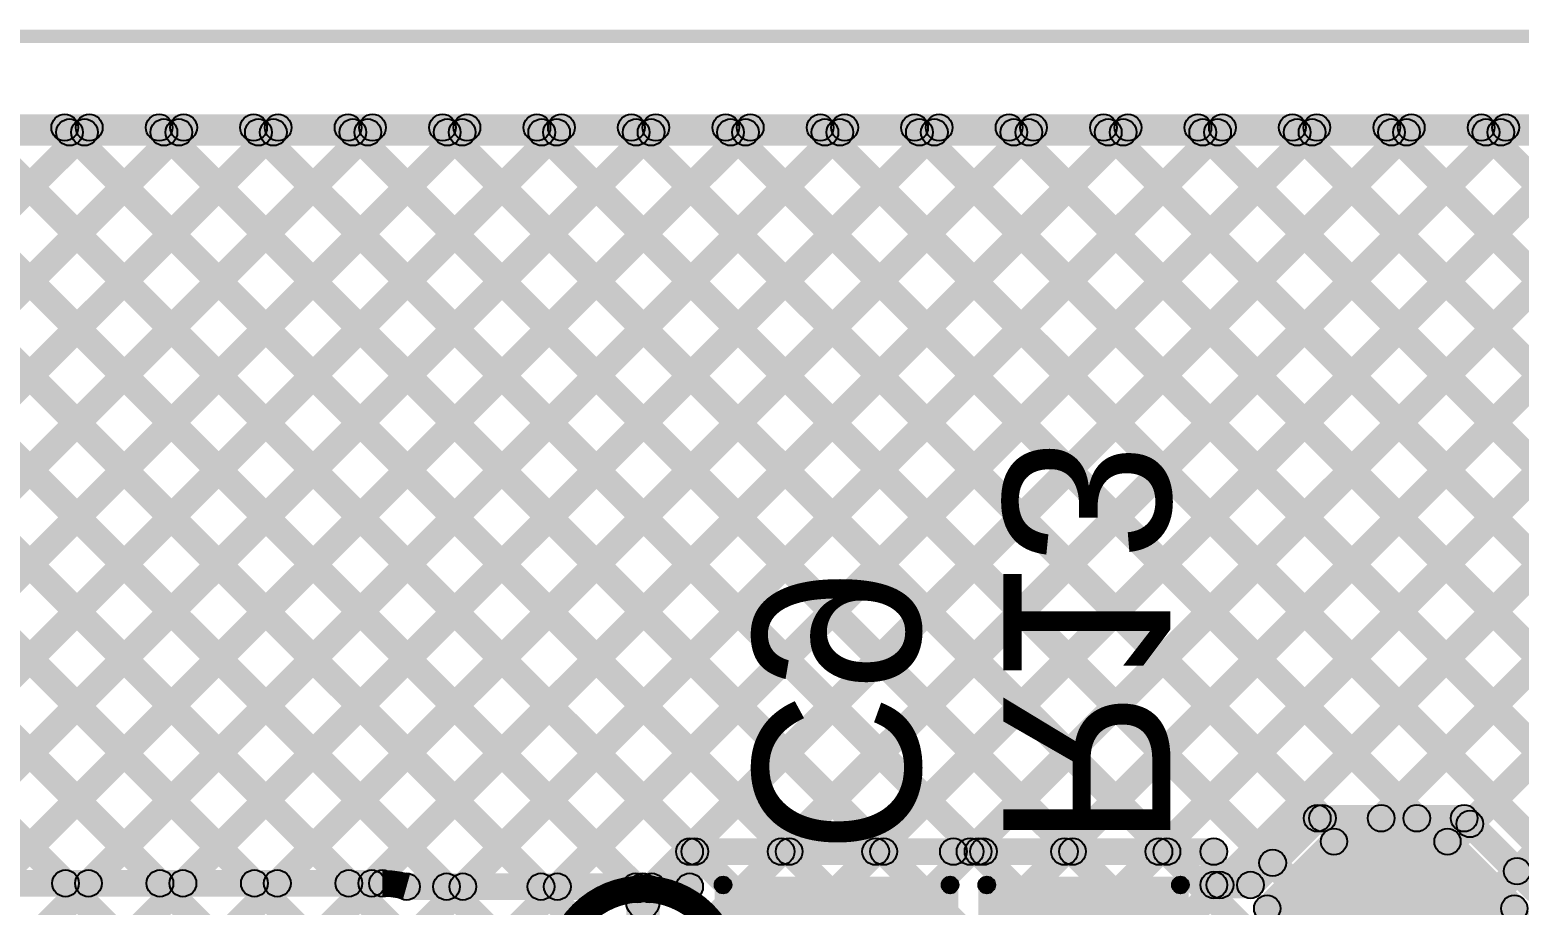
# Model space of a CAD drawing. Header units: millimetres. Extents: x 0 to 5.55, y 0 to 1.02.
# Drawn here: x 3.0364 to 3.4825, y 0.7619 to 1.0243 of the extents above; entities that cross this region are included whole.
import ezdxf

# ---------------------------------------------------------------- set-up
doc = ezdxf.new("R2010")
doc.units = ezdxf.units.MM
doc.header["$MEASUREMENT"] = 0
for name, color, linetype in [('BottomLayer', 5, 'Continuous'), ('BottomOverlay', 54, 'Continuous'), ('BottomPaste', 16, 'Continuous'), ('BottomSolder', 6, 'Continuous'), ('Mechanical2', 216, 'Continuous'), ('TopLayer', 1, 'Continuous'), ('TopOverlay', 2, 'Continuous')]:
    doc.layers.add(name, color=color, linetype=linetype)

# ---------------------------------------------------------------- blocks, each defined once
blk = doc.blocks.new('C__0805_B_1')
at = {"layer": 'BottomLayer'}
for points in [[(-0.06, 0.03), (-0.02, 0.03), (-0.02, -0.03), (-0.06, -0.03)], [(0.02, 0.03), (0.06, 0.03), (0.06, -0.03), (0.02, -0.03)]]:
    blk.add_hatch(color=5, dxfattribs=at).paths.add_polyline_path(points)
at = {"layer": 'BottomOverlay'}
h = blk.add_hatch(color=54, dxfattribs=at)
edge = h.paths.add_edge_path()
edge.add_arc((-0.064, 0.034), 0.0025, 0, 360)
h = blk.add_hatch(color=54, dxfattribs=at)
edge = h.paths.add_edge_path()
edge.add_arc((-0.064, 0.034), 0.0025, 0, 360)
for points in [[(-0.024, 0.0365), (-0.024, 0.0315), (-0.064, 0.0315), (-0.064, 0.0365)], [(0.064, 0.0365), (0.064, 0.0315), (0.024, 0.0315), (0.024, 0.0365)], [(-0.0615, -0.034), (-0.0665, -0.034), (-0.0665, 0.034), (-0.0615, 0.034)], [(0.0665, -0.034), (0.0615, -0.034), (0.0615, 0.034), (0.0665, 0.034)], [(-0.024, -0.0315), (-0.024, -0.0365), (-0.064, -0.0365), (-0.064, -0.0315)], [(0.064, -0.0315), (0.064, -0.0365), (0.024, -0.0365), (0.024, -0.0315)]]:
    blk.add_hatch(color=54, dxfattribs=at).paths.add_polyline_path(points)
h = blk.add_hatch(color=54, dxfattribs=at)
edge = h.paths.add_edge_path()
edge.add_arc((-0.024, 0.034), 0.0025, 0, 360)
h = blk.add_hatch(color=54, dxfattribs=at)
edge = h.paths.add_edge_path()
edge.add_arc((0.024, 0.034), 0.0025, 0, 360)
h = blk.add_hatch(color=54, dxfattribs=at)
edge = h.paths.add_edge_path()
edge.add_arc((0.064, 0.034), 0.0025, 0, 360)
h = blk.add_hatch(color=54, dxfattribs=at)
edge = h.paths.add_edge_path()
edge.add_arc((0.064, 0.034), 0.0025, 0, 360)
h = blk.add_hatch(color=54, dxfattribs=at)
edge = h.paths.add_edge_path()
edge.add_arc((-0.064, -0.034), 0.0025, 0, 360)
h = blk.add_hatch(color=54, dxfattribs=at)
edge = h.paths.add_edge_path()
edge.add_arc((-0.064, -0.034), 0.0025, 0, 360)
h = blk.add_hatch(color=54, dxfattribs=at)
edge = h.paths.add_edge_path()
edge.add_arc((-0.024, -0.034), 0.0025, 0, 360)
h = blk.add_hatch(color=54, dxfattribs=at)
edge = h.paths.add_edge_path()
edge.add_arc((0.024, -0.034), 0.0025, 0, 360)
h = blk.add_hatch(color=54, dxfattribs=at)
edge = h.paths.add_edge_path()
edge.add_arc((0.064, -0.034), 0.0025, 0, 360)
h = blk.add_hatch(color=54, dxfattribs=at)
edge = h.paths.add_edge_path()
edge.add_arc((0.064, -0.034), 0.0025, 0, 360)
at = {"layer": 'BottomPaste'}
for points in [[(-0.06, 0.03), (-0.02, 0.03), (-0.02, -0.03), (-0.06, -0.03)], [(0.02, 0.03), (0.06, 0.03), (0.06, -0.03), (0.02, -0.03)]]:
    blk.add_hatch(color=16, dxfattribs=at).paths.add_polyline_path(points)
at = {"layer": 'BottomSolder'}
for points in [[(-0.06276, 0.03276), (-0.01724, 0.03276), (-0.01724, -0.03276), (-0.06276, -0.03276)], [(0.01724, 0.03276), (0.06276, 0.03276), (0.06276, -0.03276), (0.01724, -0.03276)]]:
    blk.add_hatch(color=6, dxfattribs=at).paths.add_polyline_path(points)
at = {"layer": 'BottomOverlay'}
for centre in [(-0.064, 0.034), (-0.064, 0.034), (-0.024, 0.034), (0.024, 0.034), (0.064, 0.034), (0.064, 0.034), (-0.064, -0.034), (-0.064, -0.034), (-0.024, -0.034), (0.024, -0.034), (0.064, -0.034), (0.064, -0.034)]:
    blk.add_circle(centre, 0.0025, dxfattribs=at)
blk = doc.blocks.new('RES_0805_B_10')
at = {"layer": 'BottomLayer'}
for points in [[(-0.06, 0.025), (-0.02, 0.025), (-0.02, -0.025), (-0.06, -0.025)], [(0.02, 0.025), (0.06, 0.025), (0.06, -0.025), (0.02, -0.025)]]:
    blk.add_hatch(color=5, dxfattribs=at).paths.add_polyline_path(points)
at = {"layer": 'BottomOverlay'}
h = blk.add_hatch(color=54, dxfattribs=at)
edge = h.paths.add_edge_path()
edge.add_arc((-0.064, 0.029), 0.0025, 0, 360)
h = blk.add_hatch(color=54, dxfattribs=at)
edge = h.paths.add_edge_path()
edge.add_arc((-0.064, 0.029), 0.0025, 0, 360)
for points in [[(0.064, 0.0315), (0.064, 0.0265), (-0.064, 0.0265), (-0.064, 0.0315)], [(-0.0615, -0.029), (-0.0665, -0.029), (-0.0665, 0.029), (-0.0615, 0.029)], [(0.0665, -0.029), (0.0615, -0.029), (0.0615, 0.029), (0.0665, 0.029)], [(0.064, -0.0265), (0.064, -0.0315), (-0.064, -0.0315), (-0.064, -0.0265)]]:
    blk.add_hatch(color=54, dxfattribs=at).paths.add_polyline_path(points)
h = blk.add_hatch(color=54, dxfattribs=at)
edge = h.paths.add_edge_path()
edge.add_arc((0.064, 0.029), 0.0025, 0, 360)
h = blk.add_hatch(color=54, dxfattribs=at)
edge = h.paths.add_edge_path()
edge.add_arc((0.064, 0.029), 0.0025, 0, 360)
h = blk.add_hatch(color=54, dxfattribs=at)
edge = h.paths.add_edge_path()
edge.add_arc((-0.064, -0.029), 0.0025, 0, 360)
h = blk.add_hatch(color=54, dxfattribs=at)
edge = h.paths.add_edge_path()
edge.add_arc((-0.064, -0.029), 0.0025, 0, 360)
h = blk.add_hatch(color=54, dxfattribs=at)
edge = h.paths.add_edge_path()
edge.add_arc((0.064, -0.029), 0.0025, 0, 360)
h = blk.add_hatch(color=54, dxfattribs=at)
edge = h.paths.add_edge_path()
edge.add_arc((0.064, -0.029), 0.0025, 0, 360)
at = {"layer": 'BottomPaste'}
for points in [[(-0.06, 0.025), (-0.02, 0.025), (-0.02, -0.025), (-0.06, -0.025)], [(0.02, 0.025), (0.06, 0.025), (0.06, -0.025), (0.02, -0.025)]]:
    blk.add_hatch(color=16, dxfattribs=at).paths.add_polyline_path(points)
at = {"layer": 'BottomSolder'}
for points in [[(-0.064, 0.029), (-0.016, 0.029), (-0.016, -0.029), (-0.064, -0.029)], [(0.016, 0.029), (0.064, 0.029), (0.064, -0.029), (0.016, -0.029)]]:
    blk.add_hatch(color=6, dxfattribs=at).paths.add_polyline_path(points)
at = {"layer": 'BottomOverlay'}
for centre in [(-0.064, 0.029), (-0.064, 0.029), (0.064, 0.029), (0.064, 0.029), (-0.064, -0.029), (-0.064, -0.029), (0.064, -0.029), (0.064, -0.029)]:
    blk.add_circle(centre, 0.0025, dxfattribs=at)
blk = doc.blocks.new('TEST_POINT_B_24')
at = {"layer": 'BottomLayer'}
blk.add_hatch(color=5, dxfattribs=at).paths.add_polyline_path([(0.015, 0.03), (-0.015, 0.03), (-0.03, 0.015), (-0.03, -0.015), (-0.015, -0.03), (0.015, -0.03), (0.03, -0.015), (0.03, 0.015)])
at = {"layer": 'BottomOverlay'}
h = blk.add_hatch(color=54, dxfattribs=at)
edge = h.paths.add_edge_path()
edge.add_arc((-0.017, 0.037), 0.00394, 0, 360)
h = blk.add_hatch(color=54, dxfattribs=at)
edge = h.paths.add_edge_path()
edge.add_arc((-0.017, 0.037), 0.00394, 0, 360)
h = blk.add_hatch(color=54, dxfattribs=at)
edge = h.paths.add_edge_path()
edge.add_arc((-0.017, 0.037), 0.00394, 0, 360)
for points in [[(0.017, 0.04094), (0.017, 0.03306), (-0.017, 0.03306), (-0.017, 0.04094)], [(0.017, 0.04094), (0.017, 0.03306), (-0.017, 0.03306), (-0.017, 0.04094)], [(-0.01978, 0.03978), (-0.01422, 0.03422), (-0.03422, 0.01422), (-0.03978, 0.01978)], [(0.03978, 0.01978), (0.03422, 0.01422), (0.01422, 0.03422), (0.01978, 0.03978)], [(-0.04094, 0.017), (-0.03306, 0.017), (-0.03306, -0.017), (-0.04094, -0.017)], [(0.03306, 0.017), (0.04094, 0.017), (0.04094, -0.017), (0.03306, -0.017)], [(-0.01422, -0.03422), (-0.01978, -0.03978), (-0.03978, -0.01978), (-0.03422, -0.01422)], [(0.03422, -0.01422), (0.03978, -0.01978), (0.01978, -0.03978), (0.01422, -0.03422)], [(0.017, -0.03306), (0.017, -0.04094), (-0.017, -0.04094), (-0.017, -0.03306)], [(0.017, -0.03306), (0.017, -0.04094), (-0.017, -0.04094), (-0.017, -0.03306)]]:
    blk.add_hatch(color=54, dxfattribs=at).paths.add_polyline_path(points)
h = blk.add_hatch(color=54, dxfattribs=at)
edge = h.paths.add_edge_path()
edge.add_arc((0.017, 0.037), 0.00394, 0, 360)
h = blk.add_hatch(color=54, dxfattribs=at)
edge = h.paths.add_edge_path()
edge.add_arc((0.017, 0.037), 0.00394, 0, 360)
h = blk.add_hatch(color=54, dxfattribs=at)
edge = h.paths.add_edge_path()
edge.add_arc((0.017, 0.037), 0.00394, 0, 360)
h = blk.add_hatch(color=54, dxfattribs=at)
edge = h.paths.add_edge_path()
edge.add_arc((-0.037, 0.017), 0.00394, 0, 360)
h = blk.add_hatch(color=54, dxfattribs=at)
edge = h.paths.add_edge_path()
edge.add_arc((-0.037, 0.017), 0.00394, 0, 360)
h = blk.add_hatch(color=54, dxfattribs=at)
edge = h.paths.add_edge_path()
edge.add_arc((0.037, 0.017), 0.00394, 0, 360)
h = blk.add_hatch(color=54, dxfattribs=at)
edge = h.paths.add_edge_path()
edge.add_arc((0.037, 0.017), 0.00394, 0, 360)
h = blk.add_hatch(color=54, dxfattribs=at)
edge = h.paths.add_edge_path()
edge.add_arc((-0.037, -0.017), 0.00394, 0, 360)
h = blk.add_hatch(color=54, dxfattribs=at)
edge = h.paths.add_edge_path()
edge.add_arc((-0.037, -0.017), 0.00394, 0, 360)
h = blk.add_hatch(color=54, dxfattribs=at)
edge = h.paths.add_edge_path()
edge.add_arc((0.037, -0.017), 0.00394, 0, 360)
h = blk.add_hatch(color=54, dxfattribs=at)
edge = h.paths.add_edge_path()
edge.add_arc((0.037, -0.017), 0.00394, 0, 360)
h = blk.add_hatch(color=54, dxfattribs=at)
edge = h.paths.add_edge_path()
edge.add_arc((-0.017, -0.037), 0.00394, 0, 360)
h = blk.add_hatch(color=54, dxfattribs=at)
edge = h.paths.add_edge_path()
edge.add_arc((-0.017, -0.037), 0.00394, 0, 360)
h = blk.add_hatch(color=54, dxfattribs=at)
edge = h.paths.add_edge_path()
edge.add_arc((-0.017, -0.037), 0.00394, 0, 360)
h = blk.add_hatch(color=54, dxfattribs=at)
edge = h.paths.add_edge_path()
edge.add_arc((0.017, -0.037), 0.00394, 0, 360)
h = blk.add_hatch(color=54, dxfattribs=at)
edge = h.paths.add_edge_path()
edge.add_arc((0.017, -0.037), 0.00394, 0, 360)
h = blk.add_hatch(color=54, dxfattribs=at)
edge = h.paths.add_edge_path()
edge.add_arc((0.017, -0.037), 0.00394, 0, 360)
at = {"layer": 'BottomPaste'}
blk.add_hatch(color=16, dxfattribs=at).paths.add_polyline_path([(0.015, 0.03), (-0.015, 0.03), (-0.03, 0.015), (-0.03, -0.015), (-0.015, -0.03), (0.015, -0.03), (0.03, -0.015), (0.03, 0.015)])
at = {"layer": 'BottomSolder'}
blk.add_hatch(color=6, dxfattribs=at).paths.add_polyline_path([(0.017, 0.034), (-0.017, 0.034), (-0.034, 0.017), (-0.034, -0.017), (-0.017, -0.034), (0.017, -0.034), (0.034, -0.017), (0.034, 0.017)])
at = {"layer": 'BottomOverlay'}
for centre in [(-0.017, 0.037), (-0.017, 0.037), (-0.017, 0.037), (0.017, 0.037), (0.017, 0.037), (0.017, 0.037), (-0.037, 0.017), (-0.037, 0.017), (0.037, 0.017), (0.037, 0.017), (-0.037, -0.017), (-0.037, -0.017), (0.037, -0.017), (0.037, -0.017), (-0.017, -0.037), (-0.017, -0.037), (-0.017, -0.037), (0.017, -0.037), (0.017, -0.037), (0.017, -0.037)]:
    blk.add_circle(centre, 0.00394, dxfattribs=at)

msp = doc.modelspace()

# ---------------------------------------------------------------- hatches: boundary and pattern name
at = {"layer": 'BottomLayer'}
for points in [[(0.054, 0.991), (0.054, 0.999), (5.502, 0.999), (5.502, 0.991)], [(2.81773, 0.99217), (2.82339, 0.99783), (3.04989, 0.77133), (3.04423, 0.76567)], [(2.8305, 0.76567), (2.82484, 0.77133), (3.05134, 0.99783), (3.057, 0.99217)], [(2.84602, 0.99217), (2.85167, 0.99783), (3.07817, 0.77133), (3.07252, 0.76567)], [(2.85878, 0.76567), (2.85313, 0.77133), (3.07963, 0.99783), (3.08528, 0.99217)], [(2.8743, 0.99217), (2.87996, 0.99783), (3.10646, 0.77133), (3.1008, 0.76567)], [(2.88707, 0.76567), (2.88141, 0.77133), (3.10791, 0.99783), (3.11357, 0.99217)], [(2.90258, 0.99217), (2.90824, 0.99783), (3.13474, 0.77133), (3.12908, 0.76567)], [(2.91535, 0.76567), (2.90969, 0.77133), (3.13619, 0.99783), (3.14185, 0.99217)], [(2.93087, 0.99217), (2.93653, 0.99783), (3.16403, 0.77033), (3.15837, 0.76467)], [(2.94364, 0.76567), (2.93798, 0.77133), (3.16448, 0.99783), (3.17014, 0.99217)], [(2.95915, 0.99217), (2.96481, 0.99783), (3.19231, 0.77033), (3.18665, 0.76467)], [(2.97192, 0.76567), (2.96626, 0.77133), (3.19276, 0.99783), (3.19842, 0.99217)], [(2.98744, 0.99217), (2.99309, 0.99783), (3.22059, 0.77033), (3.21494, 0.76467)], [(3.0002, 0.76567), (2.99455, 0.77133), (3.22105, 0.99783), (3.2267, 0.99217)], [(3.01572, 0.99217), (3.02138, 0.99783), (3.23838, 0.78083), (3.23272, 0.77517)], [(3.02849, 0.76567), (3.02283, 0.77133), (3.24933, 0.99783), (3.25499, 0.99217)], [(3.04401, 0.99217), (3.04966, 0.99783), (3.26666, 0.78083), (3.26101, 0.77517)], [(3.05677, 0.76567), (3.05112, 0.77133), (3.27762, 0.99783), (3.28327, 0.99217)], [(3.07229, 0.99217), (3.07795, 0.99783), (3.29495, 0.78083), (3.28929, 0.77517)], [(3.08506, 0.76567), (3.0794, 0.77133), (3.3059, 0.99783), (3.31156, 0.99217)], [(3.10057, 0.99217), (3.10623, 0.99783), (3.32323, 0.78083), (3.31757, 0.77517)], [(3.11334, 0.76567), (3.10768, 0.77133), (3.33418, 0.99783), (3.33984, 0.99217)], [(3.12886, 0.99217), (3.13452, 0.99783), (3.35152, 0.78083), (3.34586, 0.77517)], [(3.14163, 0.76567), (3.13597, 0.77133), (3.36247, 0.99783), (3.36813, 0.99217)], [(3.15714, 0.99217), (3.1628, 0.99783), (3.3798, 0.78083), (3.37414, 0.77517)], [(3.16891, 0.76467), (3.16325, 0.77033), (3.39075, 0.99783), (3.39641, 0.99217)], [(3.18543, 0.99217), (3.19108, 0.99783), (3.41146, 0.77746), (3.4058, 0.7718)], [(3.19719, 0.76467), (3.19154, 0.77033), (3.41904, 0.99783), (3.42469, 0.99217)], [(3.21371, 0.99217), (3.21937, 0.99783), (3.42637, 0.79083), (3.42071, 0.78517)], [(3.22548, 0.76467), (3.21982, 0.77033), (3.44732, 0.99783), (3.45298, 0.99217)], [(3.242, 0.99217), (3.24765, 0.99783), (3.45465, 0.79083), (3.449, 0.78517)], [(3.26426, 0.77517), (3.25861, 0.78083), (3.47561, 0.99783), (3.48126, 0.99217)], [(3.27028, 0.99217), (3.27594, 0.99783), (3.97644, 0.29733), (3.97078, 0.29167)], [(3.29255, 0.77517), (3.28689, 0.78083), (3.50389, 0.99783), (3.50955, 0.99217)], [(3.29856, 0.99217), (3.30422, 0.99783), (4.00472, 0.29733), (3.99906, 0.29167)], [(3.32083, 0.77517), (3.31517, 0.78083), (3.53217, 0.99783), (3.53783, 0.99217)], [(3.32685, 0.99217), (3.33251, 0.99783), (4.03301, 0.29733), (4.02735, 0.29167)], [(3.34912, 0.77517), (3.34346, 0.78083), (3.56046, 0.99783), (3.56612, 0.99217)], [(3.35513, 0.99217), (3.36079, 0.99783), (4.06129, 0.29733), (4.05563, 0.29167)], [(3.3774, 0.77517), (3.37174, 0.78083), (3.58874, 0.99783), (3.5944, 0.99217)], [(3.38342, 0.99217), (3.38907, 0.99783), (4.08957, 0.29733), (4.08392, 0.29167)], [(3.39568, 0.76517), (3.39003, 0.77083), (3.61703, 0.99783), (3.62268, 0.99217)], [(3.4117, 0.99217), (3.41736, 0.99783), (4.11786, 0.29733), (4.1122, 0.29167)], [(3.43999, 0.99217), (3.44564, 0.99783), (4.14614, 0.29733), (4.14049, 0.29167)], [(3.46827, 0.99217), (3.47393, 0.99783), (3.57266, 0.89909), (3.56701, 0.89344)], [(3.44397, 0.78517), (3.43831, 0.79083), (3.56617, 0.91869), (3.57183, 0.91303)], [(3.47054, 0.78346), (3.46488, 0.78912), (3.56873, 0.89297), (3.57439, 0.88731)], [(3.48468, 0.76932), (3.47903, 0.77497), (3.57925, 0.8752), (3.58491, 0.86955)], [(3.40483, 0.76517), (3.39917, 0.77083), (3.41917, 0.79083), (3.42483, 0.78517)], [(3.422, 0.784), (3.422, 0.792), (3.466, 0.792), (3.466, 0.784)], [(3.46317, 0.78517), (3.46883, 0.79083), (3.49083, 0.76883), (3.48517, 0.76317)], [(3.234, 0.774), (3.234, 0.782), (3.313, 0.782), (3.313, 0.774)], [(3.313, 0.774), (3.313, 0.782), (3.322, 0.782), (3.322, 0.774)], [(3.313, 0.774), (3.313, 0.782), (3.322, 0.782), (3.322, 0.774)], [(3.322, 0.774), (3.322, 0.782), (3.391, 0.782), (3.391, 0.774)], [(3.238, 0.7675), (3.23, 0.7675), (3.23, 0.778), (3.238, 0.778)], [(3.395, 0.768), (3.387, 0.768), (3.387, 0.778), (3.395, 0.778)], [(2.23198, 0.7645), (2.23198, 0.7725), (3.142, 0.7725), (3.142, 0.7645)], [(3.391, 0.764), (3.391, 0.772), (3.402, 0.772), (3.402, 0.764)], [(3.14921, 0.7635), (3.14921, 0.7715), (3.22, 0.7715), (3.22, 0.7635)], [(3.22, 0.7635), (3.22, 0.7715), (3.234, 0.7715), (3.234, 0.7635)]]:
    msp.add_hatch(color=5, dxfattribs=at).paths.add_polyline_path(points)
h = msp.add_hatch(color=5, dxfattribs=at)
edge = h.paths.add_edge_path()
edge.add_arc((3.04683, 0.995), 0.004, 0, 360)
h = msp.add_hatch(color=5, dxfattribs=at)
edge = h.paths.add_edge_path()
edge.add_arc((3.05417, 0.995), 0.004, 0, 360)
h = msp.add_hatch(color=5, dxfattribs=at)
edge = h.paths.add_edge_path()
edge.add_arc((3.07512, 0.995), 0.004, 0, 360)
h = msp.add_hatch(color=5, dxfattribs=at)
edge = h.paths.add_edge_path()
edge.add_arc((3.08245, 0.995), 0.004, 0, 360)
h = msp.add_hatch(color=5, dxfattribs=at)
edge = h.paths.add_edge_path()
edge.add_arc((3.1034, 0.995), 0.004, 0, 360)
h = msp.add_hatch(color=5, dxfattribs=at)
edge = h.paths.add_edge_path()
edge.add_arc((3.11074, 0.995), 0.004, 0, 360)
h = msp.add_hatch(color=5, dxfattribs=at)
edge = h.paths.add_edge_path()
edge.add_arc((3.13169, 0.995), 0.004, 0, 360)
h = msp.add_hatch(color=5, dxfattribs=at)
edge = h.paths.add_edge_path()
edge.add_arc((3.13902, 0.995), 0.004, 0, 360)
h = msp.add_hatch(color=5, dxfattribs=at)
edge = h.paths.add_edge_path()
edge.add_arc((3.15997, 0.995), 0.004, 0, 360)
h = msp.add_hatch(color=5, dxfattribs=at)
edge = h.paths.add_edge_path()
edge.add_arc((3.16731, 0.995), 0.004, 0, 360)
h = msp.add_hatch(color=5, dxfattribs=at)
edge = h.paths.add_edge_path()
edge.add_arc((3.18826, 0.995), 0.004, 0, 360)
h = msp.add_hatch(color=5, dxfattribs=at)
edge = h.paths.add_edge_path()
edge.add_arc((3.19559, 0.995), 0.004, 0, 360)
h = msp.add_hatch(color=5, dxfattribs=at)
edge = h.paths.add_edge_path()
edge.add_arc((3.21654, 0.995), 0.004, 0, 360)
h = msp.add_hatch(color=5, dxfattribs=at)
edge = h.paths.add_edge_path()
edge.add_arc((3.22388, 0.995), 0.004, 0, 360)
h = msp.add_hatch(color=5, dxfattribs=at)
edge = h.paths.add_edge_path()
edge.add_arc((3.24482, 0.995), 0.004, 0, 360)
h = msp.add_hatch(color=5, dxfattribs=at)
edge = h.paths.add_edge_path()
edge.add_arc((3.25216, 0.995), 0.004, 0, 360)
h = msp.add_hatch(color=5, dxfattribs=at)
edge = h.paths.add_edge_path()
edge.add_arc((3.27311, 0.995), 0.004, 0, 360)
h = msp.add_hatch(color=5, dxfattribs=at)
edge = h.paths.add_edge_path()
edge.add_arc((3.28044, 0.995), 0.004, 0, 360)
h = msp.add_hatch(color=5, dxfattribs=at)
edge = h.paths.add_edge_path()
edge.add_arc((3.30139, 0.995), 0.004, 0, 360)
h = msp.add_hatch(color=5, dxfattribs=at)
edge = h.paths.add_edge_path()
edge.add_arc((3.30873, 0.995), 0.004, 0, 360)
h = msp.add_hatch(color=5, dxfattribs=at)
edge = h.paths.add_edge_path()
edge.add_arc((3.32968, 0.995), 0.004, 0, 360)
h = msp.add_hatch(color=5, dxfattribs=at)
edge = h.paths.add_edge_path()
edge.add_arc((3.33701, 0.995), 0.004, 0, 360)
h = msp.add_hatch(color=5, dxfattribs=at)
edge = h.paths.add_edge_path()
edge.add_arc((3.35796, 0.995), 0.004, 0, 360)
h = msp.add_hatch(color=5, dxfattribs=at)
edge = h.paths.add_edge_path()
edge.add_arc((3.3653, 0.995), 0.004, 0, 360)
h = msp.add_hatch(color=5, dxfattribs=at)
edge = h.paths.add_edge_path()
edge.add_arc((3.38625, 0.995), 0.004, 0, 360)
h = msp.add_hatch(color=5, dxfattribs=at)
edge = h.paths.add_edge_path()
edge.add_arc((3.39358, 0.995), 0.004, 0, 360)
h = msp.add_hatch(color=5, dxfattribs=at)
edge = h.paths.add_edge_path()
edge.add_arc((3.41453, 0.995), 0.004, 0, 360)
h = msp.add_hatch(color=5, dxfattribs=at)
edge = h.paths.add_edge_path()
edge.add_arc((3.42187, 0.995), 0.004, 0, 360)
h = msp.add_hatch(color=5, dxfattribs=at)
edge = h.paths.add_edge_path()
edge.add_arc((3.44281, 0.995), 0.004, 0, 360)
h = msp.add_hatch(color=5, dxfattribs=at)
edge = h.paths.add_edge_path()
edge.add_arc((3.45015, 0.995), 0.004, 0, 360)
h = msp.add_hatch(color=5, dxfattribs=at)
edge = h.paths.add_edge_path()
edge.add_arc((3.4711, 0.995), 0.004, 0, 360)
h = msp.add_hatch(color=5, dxfattribs=at)
edge = h.paths.add_edge_path()
edge.add_arc((3.47843, 0.995), 0.004, 0, 360)
h = msp.add_hatch(color=5, dxfattribs=at)
edge = h.paths.add_edge_path()
edge.add_arc((3.422, 0.788), 0.004, 0, 360)
h = msp.add_hatch(color=5, dxfattribs=at)
edge = h.paths.add_edge_path()
edge.add_arc((3.422, 0.788), 0.004, 0, 360)
h = msp.add_hatch(color=5, dxfattribs=at)
edge = h.paths.add_edge_path()
edge.add_arc((3.42354, 0.788), 0.004, 0, 360)
h = msp.add_hatch(color=5, dxfattribs=at)
edge = h.paths.add_edge_path()
edge.add_arc((3.44114, 0.788), 0.004, 0, 360)
h = msp.add_hatch(color=5, dxfattribs=at)
edge = h.paths.add_edge_path()
edge.add_arc((3.45182, 0.788), 0.004, 0, 360)
h = msp.add_hatch(color=5, dxfattribs=at)
edge = h.paths.add_edge_path()
edge.add_arc((3.466, 0.788), 0.004, 0, 360)
h = msp.add_hatch(color=5, dxfattribs=at)
edge = h.paths.add_edge_path()
edge.add_arc((3.466, 0.788), 0.004, 0, 360)
h = msp.add_hatch(color=5, dxfattribs=at)
edge = h.paths.add_edge_path()
edge.add_arc((3.46771, 0.78629), 0.004, 0, 360)
h = msp.add_hatch(color=5, dxfattribs=at)
edge = h.paths.add_edge_path()
edge.add_arc((3.234, 0.778), 0.004, 0, 360)
h = msp.add_hatch(color=5, dxfattribs=at)
edge = h.paths.add_edge_path()
edge.add_arc((3.234, 0.778), 0.004, 0, 360)
h = msp.add_hatch(color=5, dxfattribs=at)
edge = h.paths.add_edge_path()
edge.add_arc((3.23555, 0.778), 0.004, 0, 360)
h = msp.add_hatch(color=5, dxfattribs=at)
edge = h.paths.add_edge_path()
edge.add_arc((3.26143, 0.778), 0.004, 0, 360)
h = msp.add_hatch(color=5, dxfattribs=at)
edge = h.paths.add_edge_path()
edge.add_arc((3.26383, 0.778), 0.004, 0, 360)
h = msp.add_hatch(color=5, dxfattribs=at)
edge = h.paths.add_edge_path()
edge.add_arc((3.28972, 0.778), 0.004, 0, 360)
h = msp.add_hatch(color=5, dxfattribs=at)
edge = h.paths.add_edge_path()
edge.add_arc((3.29212, 0.778), 0.004, 0, 360)
h = msp.add_hatch(color=5, dxfattribs=at)
edge = h.paths.add_edge_path()
edge.add_arc((3.313, 0.778), 0.004, 0, 360)
h = msp.add_hatch(color=5, dxfattribs=at)
edge = h.paths.add_edge_path()
edge.add_arc((3.313, 0.778), 0.004, 0, 360)
h = msp.add_hatch(color=5, dxfattribs=at)
edge = h.paths.add_edge_path()
edge.add_arc((3.313, 0.778), 0.004, 0, 360)
h = msp.add_hatch(color=5, dxfattribs=at)
edge = h.paths.add_edge_path()
edge.add_arc((3.318, 0.778), 0.004, 0, 360)
h = msp.add_hatch(color=5, dxfattribs=at)
edge = h.paths.add_edge_path()
edge.add_arc((3.3204, 0.778), 0.004, 0, 360)
h = msp.add_hatch(color=5, dxfattribs=at)
edge = h.paths.add_edge_path()
edge.add_arc((3.322, 0.778), 0.004, 0, 360)
h = msp.add_hatch(color=5, dxfattribs=at)
edge = h.paths.add_edge_path()
edge.add_arc((3.322, 0.778), 0.004, 0, 360)
h = msp.add_hatch(color=5, dxfattribs=at)
edge = h.paths.add_edge_path()
edge.add_arc((3.322, 0.778), 0.004, 0, 360)
h = msp.add_hatch(color=5, dxfattribs=at)
edge = h.paths.add_edge_path()
edge.add_arc((3.34629, 0.778), 0.004, 0, 360)
h = msp.add_hatch(color=5, dxfattribs=at)
edge = h.paths.add_edge_path()
edge.add_arc((3.34869, 0.778), 0.004, 0, 360)
h = msp.add_hatch(color=5, dxfattribs=at)
edge = h.paths.add_edge_path()
edge.add_arc((3.37457, 0.778), 0.004, 0, 360)
h = msp.add_hatch(color=5, dxfattribs=at)
edge = h.paths.add_edge_path()
edge.add_arc((3.37697, 0.778), 0.004, 0, 360)
h = msp.add_hatch(color=5, dxfattribs=at)
edge = h.paths.add_edge_path()
edge.add_arc((3.391, 0.778), 0.004, 0, 360)
h = msp.add_hatch(color=5, dxfattribs=at)
edge = h.paths.add_edge_path()
edge.add_arc((3.391, 0.778), 0.004, 0, 360)
h = msp.add_hatch(color=5, dxfattribs=at)
edge = h.paths.add_edge_path()
edge.add_arc((3.40863, 0.77463), 0.004, 0, 360)
h = msp.add_hatch(color=5, dxfattribs=at)
edge = h.paths.add_edge_path()
edge.add_arc((3.04706, 0.7685), 0.004, 0, 360)
h = msp.add_hatch(color=5, dxfattribs=at)
edge = h.paths.add_edge_path()
edge.add_arc((3.05394, 0.7685), 0.004, 0, 360)
h = msp.add_hatch(color=5, dxfattribs=at)
edge = h.paths.add_edge_path()
edge.add_arc((3.07534, 0.7685), 0.004, 0, 360)
h = msp.add_hatch(color=5, dxfattribs=at)
edge = h.paths.add_edge_path()
edge.add_arc((3.08223, 0.7685), 0.004, 0, 360)
h = msp.add_hatch(color=5, dxfattribs=at)
edge = h.paths.add_edge_path()
edge.add_arc((3.10363, 0.7685), 0.004, 0, 360)
h = msp.add_hatch(color=5, dxfattribs=at)
edge = h.paths.add_edge_path()
edge.add_arc((3.11051, 0.7685), 0.004, 0, 360)
h = msp.add_hatch(color=5, dxfattribs=at)
edge = h.paths.add_edge_path()
edge.add_arc((3.13191, 0.7685), 0.004, 0, 360)
h = msp.add_hatch(color=5, dxfattribs=at)
edge = h.paths.add_edge_path()
edge.add_arc((3.1388, 0.7685), 0.004, 0, 360)
h = msp.add_hatch(color=5, dxfattribs=at)
edge = h.paths.add_edge_path()
edge.add_arc((3.142, 0.7685), 0.004, 0, 360)
h = msp.add_hatch(color=5, dxfattribs=at)
edge = h.paths.add_edge_path()
edge.add_arc((3.142, 0.7685), 0.004, 0, 360)
h = msp.add_hatch(color=5, dxfattribs=at)
edge = h.paths.add_edge_path()
edge.add_arc((3.142, 0.7685), 0.004, 0, 360)
h = msp.add_hatch(color=5, dxfattribs=at)
edge = h.paths.add_edge_path()
edge.add_arc((3.391, 0.768), 0.004, 0, 360)
h = msp.add_hatch(color=5, dxfattribs=at)
edge = h.paths.add_edge_path()
edge.add_arc((3.391, 0.768), 0.004, 0, 360)
h = msp.add_hatch(color=5, dxfattribs=at)
edge = h.paths.add_edge_path()
edge.add_arc((3.39286, 0.768), 0.004, 0, 360)
h = msp.add_hatch(color=5, dxfattribs=at)
edge = h.paths.add_edge_path()
edge.add_arc((3.402, 0.768), 0.004, 0, 360)
h = msp.add_hatch(color=5, dxfattribs=at)
edge = h.paths.add_edge_path()
edge.add_arc((3.402, 0.768), 0.004, 0, 360)
h = msp.add_hatch(color=5, dxfattribs=at)
edge = h.paths.add_edge_path()
edge.add_arc((3.48185, 0.77215), 0.004, 0, 360)
h = msp.add_hatch(color=5, dxfattribs=at)
edge = h.paths.add_edge_path()
edge.add_arc((3.14921, 0.7675), 0.004, 0, 360)
h = msp.add_hatch(color=5, dxfattribs=at)
edge = h.paths.add_edge_path()
edge.add_arc((3.14921, 0.7675), 0.004, 0, 360)
h = msp.add_hatch(color=5, dxfattribs=at)
edge = h.paths.add_edge_path()
edge.add_arc((3.14921, 0.7675), 0.004, 0, 360)
h = msp.add_hatch(color=5, dxfattribs=at)
edge = h.paths.add_edge_path()
edge.add_arc((3.1612, 0.7675), 0.004, 0, 360)
h = msp.add_hatch(color=5, dxfattribs=at)
edge = h.paths.add_edge_path()
edge.add_arc((3.16608, 0.7675), 0.004, 0, 360)
h = msp.add_hatch(color=5, dxfattribs=at)
edge = h.paths.add_edge_path()
edge.add_arc((3.18948, 0.7675), 0.004, 0, 360)
h = msp.add_hatch(color=5, dxfattribs=at)
edge = h.paths.add_edge_path()
edge.add_arc((3.19437, 0.7675), 0.004, 0, 360)
h = msp.add_hatch(color=5, dxfattribs=at)
edge = h.paths.add_edge_path()
edge.add_arc((3.21777, 0.7675), 0.004, 0, 360)
h = msp.add_hatch(color=5, dxfattribs=at)
edge = h.paths.add_edge_path()
edge.add_arc((3.22, 0.7675), 0.004, 0, 360)
h = msp.add_hatch(color=5, dxfattribs=at)
edge = h.paths.add_edge_path()
edge.add_arc((3.22, 0.7675), 0.004, 0, 360)
h = msp.add_hatch(color=5, dxfattribs=at)
edge = h.paths.add_edge_path()
edge.add_arc((3.22265, 0.7675), 0.004, 0, 360)
h = msp.add_hatch(color=5, dxfattribs=at)
edge = h.paths.add_edge_path()
edge.add_arc((3.234, 0.7675), 0.004, 0, 360)
h = msp.add_hatch(color=5, dxfattribs=at)
edge = h.paths.add_edge_path()
edge.add_arc((3.234, 0.7675), 0.004, 0, 360)
at = {"layer": 'Mechanical2'}
msp.add_hatch(color=216, dxfattribs=at).paths.add_polyline_path([(0.00012, 1.02036), (0.00012, 1.0243), (5.5513, 1.0243), (5.5513, 1.02036)])
at = {"layer": 'TopLayer'}
for points in [[(0.055, 0.98957), (0.055, 0.99757), (5.503, 0.99757), (5.503, 0.98957)], [(2.76533, 0.61566), (2.75968, 0.62131), (3.13476, 0.9964), (3.14042, 0.99074)], [(2.76533, 0.64394), (2.75968, 0.6496), (3.10648, 0.9964), (3.11213, 0.99074)], [(2.77283, 0.5383), (2.76718, 0.54396), (3.21961, 0.9964), (3.22527, 0.99074)], [(2.77283, 0.59487), (2.76718, 0.60053), (3.16305, 0.9964), (3.1687, 0.99074)], [(2.77283, 0.70801), (2.76718, 0.71367), (3.04991, 0.9964), (3.05557, 0.99074)], [(2.77283, 0.56659), (2.76718, 0.57224), (3.19133, 0.9964), (3.19699, 0.99074)], [(2.77283, 0.67972), (2.76718, 0.68538), (3.07819, 0.9964), (3.08385, 0.99074)], [(2.7793, 0.51648), (2.77364, 0.52214), (3.2479, 0.9964), (3.25356, 0.99074)], [(2.79279, 0.50169), (2.78713, 0.50734), (3.27618, 0.9964), (3.28184, 0.99074)], [(2.80693, 0.48755), (2.80127, 0.4932), (3.30447, 0.9964), (3.31012, 0.99074)], [(2.82107, 0.4734), (2.81542, 0.47906), (3.33275, 0.9964), (3.33841, 0.99074)], [(2.81916, 0.99074), (2.82482, 0.9964), (3.45789, 0.36333), (3.45223, 0.35767)], [(2.84745, 0.99074), (2.8531, 0.9964), (3.48617, 0.36333), (3.48052, 0.35767)], [(2.87573, 0.99074), (2.88139, 0.9964), (3.51446, 0.36333), (3.5088, 0.35767)], [(2.90103, 0.52507), (2.89537, 0.53073), (3.36104, 0.9964), (3.36669, 0.99074)], [(2.90867, 0.36301), (2.90302, 0.36867), (3.53074, 0.9964), (3.5364, 0.99074)], [(2.90402, 0.99074), (2.90967, 0.9964), (3.29235, 0.61372), (3.28669, 0.60807)], [(2.93162, 0.35767), (2.92596, 0.36333), (3.55903, 0.9964), (3.56468, 0.99074)], [(2.9323, 0.99074), (2.93796, 0.9964), (3.19818, 0.73618), (3.19252, 0.73052)], [(2.94673, 0.54249), (2.94107, 0.54815), (3.38932, 0.9964), (3.39498, 0.99074)], [(2.9599, 0.35767), (2.95424, 0.36333), (3.58731, 0.9964), (3.59297, 0.99074)], [(2.96058, 0.99074), (2.96624, 0.9964), (3.20268, 0.75996), (3.19702, 0.7543)], [(2.96799, 0.53547), (2.96233, 0.54113), (3.4176, 0.9964), (3.42326, 0.99074)], [(2.98818, 0.35767), (2.98253, 0.36333), (3.61559, 0.9964), (3.62125, 0.99074)], [(2.98887, 0.99074), (2.99453, 0.9964), (3.22133, 0.7696), (3.21567, 0.76394)], [(3.01715, 0.99074), (3.02281, 0.9964), (3.70688, 0.31233), (3.70122, 0.30667)], [(3.04544, 0.99074), (3.05109, 0.9964), (3.53198, 0.51551), (3.52632, 0.50986)], [(3.07372, 0.99074), (3.07938, 0.9964), (3.53785, 0.53792), (3.5322, 0.53227)], [(3.10201, 0.99074), (3.10766, 0.9964), (3.55023, 0.55383), (3.54458, 0.54817)], [(3.13029, 0.99074), (3.13595, 0.9964), (3.56816, 0.56418), (3.56251, 0.55852)], [(3.15857, 0.99074), (3.16423, 0.9964), (3.59431, 0.56632), (3.58865, 0.56066)], [(3.18686, 0.99074), (3.19252, 0.9964), (3.87658, 0.31233), (3.87093, 0.30667)], [(3.21514, 0.99074), (3.2208, 0.9964), (3.90487, 0.31233), (3.89921, 0.30667)], [(3.22472, 0.76391), (3.21906, 0.76957), (3.44589, 0.9964), (3.45155, 0.99074)], [(3.24316, 0.75407), (3.2375, 0.75973), (3.47417, 0.9964), (3.47983, 0.99074)], [(3.24728, 0.7299), (3.24162, 0.73556), (3.50246, 0.9964), (3.50811, 0.99074)], [(3.24343, 0.99074), (3.24908, 0.9964), (3.93315, 0.31233), (3.9275, 0.30667)], [(3.27171, 0.99074), (3.27737, 0.9964), (3.96144, 0.31233), (3.95578, 0.30667)], [(3.3, 0.99074), (3.30565, 0.9964), (3.98972, 0.31233), (3.98406, 0.30667)], [(3.32828, 0.99074), (3.33394, 0.9964), (4.01801, 0.31233), (4.01235, 0.30667)], [(3.35656, 0.99074), (3.36222, 0.9964), (4.04629, 0.31233), (4.04063, 0.30667)], [(3.38485, 0.99074), (3.39051, 0.9964), (4.07457, 0.31233), (4.06892, 0.30667)], [(3.41313, 0.99074), (3.41879, 0.9964), (4.10286, 0.31233), (4.0972, 0.30667)], [(3.44142, 0.99074), (3.44707, 0.9964), (4.13114, 0.31233), (4.12549, 0.30667)], [(3.4697, 0.99074), (3.47536, 0.9964), (3.57266, 0.89909), (3.56701, 0.89344)], [(3.01647, 0.35767), (3.01081, 0.36333), (3.56617, 0.91869), (3.57183, 0.91303)], [(3.32425, 0.63717), (3.31859, 0.64283), (3.56873, 0.89297), (3.57439, 0.88731)], [(3.34028, 0.62491), (3.33462, 0.63057), (3.57925, 0.8752), (3.58491, 0.86955)], [(3.225, 0.741), (3.215, 0.741), (3.215, 0.76281), (3.225, 0.76281)]]:
    msp.add_hatch(color=1, dxfattribs=at).paths.add_polyline_path(points)
h = msp.add_hatch(color=1, dxfattribs=at)
edge = h.paths.add_edge_path()
edge.add_arc((3.04827, 0.99357), 0.004, 0, 360)
h = msp.add_hatch(color=1, dxfattribs=at)
edge = h.paths.add_edge_path()
edge.add_arc((3.05274, 0.99357), 0.004, 0, 360)
h = msp.add_hatch(color=1, dxfattribs=at)
edge = h.paths.add_edge_path()
edge.add_arc((3.07655, 0.99357), 0.004, 0, 360)
h = msp.add_hatch(color=1, dxfattribs=at)
edge = h.paths.add_edge_path()
edge.add_arc((3.08102, 0.99357), 0.004, 0, 360)
h = msp.add_hatch(color=1, dxfattribs=at)
edge = h.paths.add_edge_path()
edge.add_arc((3.10483, 0.99357), 0.004, 0, 360)
h = msp.add_hatch(color=1, dxfattribs=at)
edge = h.paths.add_edge_path()
edge.add_arc((3.10931, 0.99357), 0.004, 0, 360)
h = msp.add_hatch(color=1, dxfattribs=at)
edge = h.paths.add_edge_path()
edge.add_arc((3.13312, 0.99357), 0.004, 0, 360)
h = msp.add_hatch(color=1, dxfattribs=at)
edge = h.paths.add_edge_path()
edge.add_arc((3.13759, 0.99357), 0.004, 0, 360)
h = msp.add_hatch(color=1, dxfattribs=at)
edge = h.paths.add_edge_path()
edge.add_arc((3.1614, 0.99357), 0.004, 0, 360)
h = msp.add_hatch(color=1, dxfattribs=at)
edge = h.paths.add_edge_path()
edge.add_arc((3.16587, 0.99357), 0.004, 0, 360)
h = msp.add_hatch(color=1, dxfattribs=at)
edge = h.paths.add_edge_path()
edge.add_arc((3.18969, 0.99357), 0.004, 0, 360)
h = msp.add_hatch(color=1, dxfattribs=at)
edge = h.paths.add_edge_path()
edge.add_arc((3.19416, 0.99357), 0.004, 0, 360)
h = msp.add_hatch(color=1, dxfattribs=at)
edge = h.paths.add_edge_path()
edge.add_arc((3.21797, 0.99357), 0.004, 0, 360)
h = msp.add_hatch(color=1, dxfattribs=at)
edge = h.paths.add_edge_path()
edge.add_arc((3.22244, 0.99357), 0.004, 0, 360)
h = msp.add_hatch(color=1, dxfattribs=at)
edge = h.paths.add_edge_path()
edge.add_arc((3.24626, 0.99357), 0.004, 0, 360)
h = msp.add_hatch(color=1, dxfattribs=at)
edge = h.paths.add_edge_path()
edge.add_arc((3.25073, 0.99357), 0.004, 0, 360)
h = msp.add_hatch(color=1, dxfattribs=at)
edge = h.paths.add_edge_path()
edge.add_arc((3.27454, 0.99357), 0.004, 0, 360)
h = msp.add_hatch(color=1, dxfattribs=at)
edge = h.paths.add_edge_path()
edge.add_arc((3.27901, 0.99357), 0.004, 0, 360)
h = msp.add_hatch(color=1, dxfattribs=at)
edge = h.paths.add_edge_path()
edge.add_arc((3.30282, 0.99357), 0.004, 0, 360)
h = msp.add_hatch(color=1, dxfattribs=at)
edge = h.paths.add_edge_path()
edge.add_arc((3.3073, 0.99357), 0.004, 0, 360)
h = msp.add_hatch(color=1, dxfattribs=at)
edge = h.paths.add_edge_path()
edge.add_arc((3.33111, 0.99357), 0.004, 0, 360)
h = msp.add_hatch(color=1, dxfattribs=at)
edge = h.paths.add_edge_path()
edge.add_arc((3.33558, 0.99357), 0.004, 0, 360)
h = msp.add_hatch(color=1, dxfattribs=at)
edge = h.paths.add_edge_path()
edge.add_arc((3.35939, 0.99357), 0.004, 0, 360)
h = msp.add_hatch(color=1, dxfattribs=at)
edge = h.paths.add_edge_path()
edge.add_arc((3.36386, 0.99357), 0.004, 0, 360)
h = msp.add_hatch(color=1, dxfattribs=at)
edge = h.paths.add_edge_path()
edge.add_arc((3.38768, 0.99357), 0.004, 0, 360)
h = msp.add_hatch(color=1, dxfattribs=at)
edge = h.paths.add_edge_path()
edge.add_arc((3.39215, 0.99357), 0.004, 0, 360)
h = msp.add_hatch(color=1, dxfattribs=at)
edge = h.paths.add_edge_path()
edge.add_arc((3.41596, 0.99357), 0.004, 0, 360)
h = msp.add_hatch(color=1, dxfattribs=at)
edge = h.paths.add_edge_path()
edge.add_arc((3.42043, 0.99357), 0.004, 0, 360)
h = msp.add_hatch(color=1, dxfattribs=at)
edge = h.paths.add_edge_path()
edge.add_arc((3.44425, 0.99357), 0.004, 0, 360)
h = msp.add_hatch(color=1, dxfattribs=at)
edge = h.paths.add_edge_path()
edge.add_arc((3.44872, 0.99357), 0.004, 0, 360)
h = msp.add_hatch(color=1, dxfattribs=at)
edge = h.paths.add_edge_path()
edge.add_arc((3.47253, 0.99357), 0.004, 0, 360)
h = msp.add_hatch(color=1, dxfattribs=at)
edge = h.paths.add_edge_path()
edge.add_arc((3.477, 0.99357), 0.004, 0, 360)
h = msp.add_hatch(color=1, dxfattribs=at)
edge = h.paths.add_edge_path()
edge.add_arc((3.2185, 0.76677), 0.004, 0, 360)
h = msp.add_hatch(color=1, dxfattribs=at)
edge = h.paths.add_edge_path()
edge.add_arc((3.22, 0.76281), 0.005, 0, 360)
h = msp.add_hatch(color=1, dxfattribs=at)
edge = h.paths.add_edge_path()
edge.add_arc((3.22189, 0.76674), 0.004, 0, 360)

# ---------------------------------------------------------------- linework, layer by layer
at = {"layer": 'BottomLayer', "const_width": 0.008}
msp.add_lwpolyline([(3.142, 0.7685, -0.069007), (3.14921, 0.7675)], format="xyb", dxfattribs=at)
msp.add_lwpolyline([(3.142, 0.7685, -0.069007), (3.14921, 0.7675)], format="xyb", dxfattribs=at)
at = {"layer": 'BottomLayer'}
for centre in [(3.04683, 0.995), (3.05417, 0.995), (3.07512, 0.995), (3.08245, 0.995), (3.1034, 0.995), (3.11074, 0.995), (3.13169, 0.995), (3.13902, 0.995), (3.15997, 0.995), (3.16731, 0.995), (3.18826, 0.995), (3.19559, 0.995), (3.21654, 0.995), (3.22388, 0.995), (3.24482, 0.995), (3.25216, 0.995), (3.27311, 0.995), (3.28044, 0.995), (3.30139, 0.995), (3.30873, 0.995), (3.32968, 0.995), (3.33701, 0.995), (3.35796, 0.995), (3.3653, 0.995), (3.38625, 0.995), (3.39358, 0.995), (3.41453, 0.995), (3.42187, 0.995), (3.44281, 0.995), (3.45015, 0.995), (3.4711, 0.995), (3.47843, 0.995), (3.422, 0.788), (3.422, 0.788), (3.42354, 0.788), (3.44114, 0.788), (3.45182, 0.788), (3.466, 0.788), (3.466, 0.788), (3.46771, 0.78629), (3.234, 0.778), (3.234, 0.778), (3.23555, 0.778), (3.26143, 0.778), (3.26383, 0.778), (3.28972, 0.778), (3.29212, 0.778), (3.313, 0.778), (3.313, 0.778), (3.313, 0.778), (3.318, 0.778), (3.3204, 0.778), (3.322, 0.778), (3.322, 0.778), (3.322, 0.778), (3.34629, 0.778), (3.34869, 0.778), (3.37457, 0.778), (3.37697, 0.778), (3.391, 0.778), (3.391, 0.778), (3.40863, 0.77463), (3.04706, 0.7685), (3.05394, 0.7685), (3.07534, 0.7685), (3.08223, 0.7685), (3.10363, 0.7685), (3.11051, 0.7685), (3.13191, 0.7685), (3.1388, 0.7685), (3.142, 0.7685), (3.142, 0.7685), (3.142, 0.7685), (3.391, 0.768), (3.391, 0.768), (3.39286, 0.768), (3.402, 0.768), (3.402, 0.768), (3.48185, 0.77215), (3.14921, 0.7675), (3.14921, 0.7675), (3.14921, 0.7675), (3.1612, 0.7675), (3.16608, 0.7675), (3.18948, 0.7675), (3.19437, 0.7675), (3.21777, 0.7675), (3.22, 0.7675), (3.22, 0.7675), (3.22265, 0.7675), (3.234, 0.7675), (3.234, 0.7675)]:
    msp.add_circle(centre, 0.004, dxfattribs=at)
at = {"layer": 'TopLayer', "const_width": 0.008}
msp.add_lwpolyline([(3.24581, 0.741, 1), (3.19419, 0.741, 1)], format="xyb", close=True, dxfattribs=at)
at = {"layer": 'TopLayer'}
for centre, radius in [((3.04827, 0.99357), 0.004), ((3.05274, 0.99357), 0.004), ((3.07655, 0.99357), 0.004), ((3.08102, 0.99357), 0.004), ((3.10483, 0.99357), 0.004), ((3.10931, 0.99357), 0.004), ((3.13312, 0.99357), 0.004), ((3.13759, 0.99357), 0.004), ((3.1614, 0.99357), 0.004), ((3.16587, 0.99357), 0.004), ((3.18969, 0.99357), 0.004), ((3.19416, 0.99357), 0.004), ((3.21797, 0.99357), 0.004), ((3.22244, 0.99357), 0.004), ((3.24626, 0.99357), 0.004), ((3.25073, 0.99357), 0.004), ((3.27454, 0.99357), 0.004), ((3.27901, 0.99357), 0.004), ((3.30282, 0.99357), 0.004), ((3.3073, 0.99357), 0.004), ((3.33111, 0.99357), 0.004), ((3.33558, 0.99357), 0.004), ((3.35939, 0.99357), 0.004), ((3.36386, 0.99357), 0.004), ((3.38768, 0.99357), 0.004), ((3.39215, 0.99357), 0.004), ((3.41596, 0.99357), 0.004), ((3.42043, 0.99357), 0.004), ((3.44425, 0.99357), 0.004), ((3.44872, 0.99357), 0.004), ((3.47253, 0.99357), 0.004), ((3.477, 0.99357), 0.004), ((3.2185, 0.76677), 0.004), ((3.22, 0.76281), 0.005), ((3.22189, 0.76674), 0.004)]:
    msp.add_circle(centre, radius, dxfattribs=at)
at = {"layer": 'TopOverlay', "const_width": 0.01}
for points in [[(3.09624, 0.50003, 1), (2.30883, 0.50003, 1)], [(3.05687, 0.50003, 1), (2.3482, 0.50003, 1)]]:
    msp.add_lwpolyline(points, format="xyb", close=True, dxfattribs=at)

# ---------------------------------------------------------------- block references
for name, p, rotation in [('TEST_POINT_B_24', (3.444, 0.744), 180), ('C__0805_B_1', (3.278, 0.704), 270), ('RES_0805_B_10', (3.352, 0.704), 270)]:
    msp.add_blockref(name, p, dxfattribs=dict(rotation=rotation))

# ---------------------------------------------------------------- texts
at = {"layer": 'BottomOverlay', "text_generation_flag": 2}
for s, p in [('R13', (3.328, 0.779)), ('C9', (3.25301, 0.77735))]:
    msp.add_text(s, height=0.05, rotation=270, dxfattribs=at).set_placement(p)

doc.saveas('drawing.dxf')
